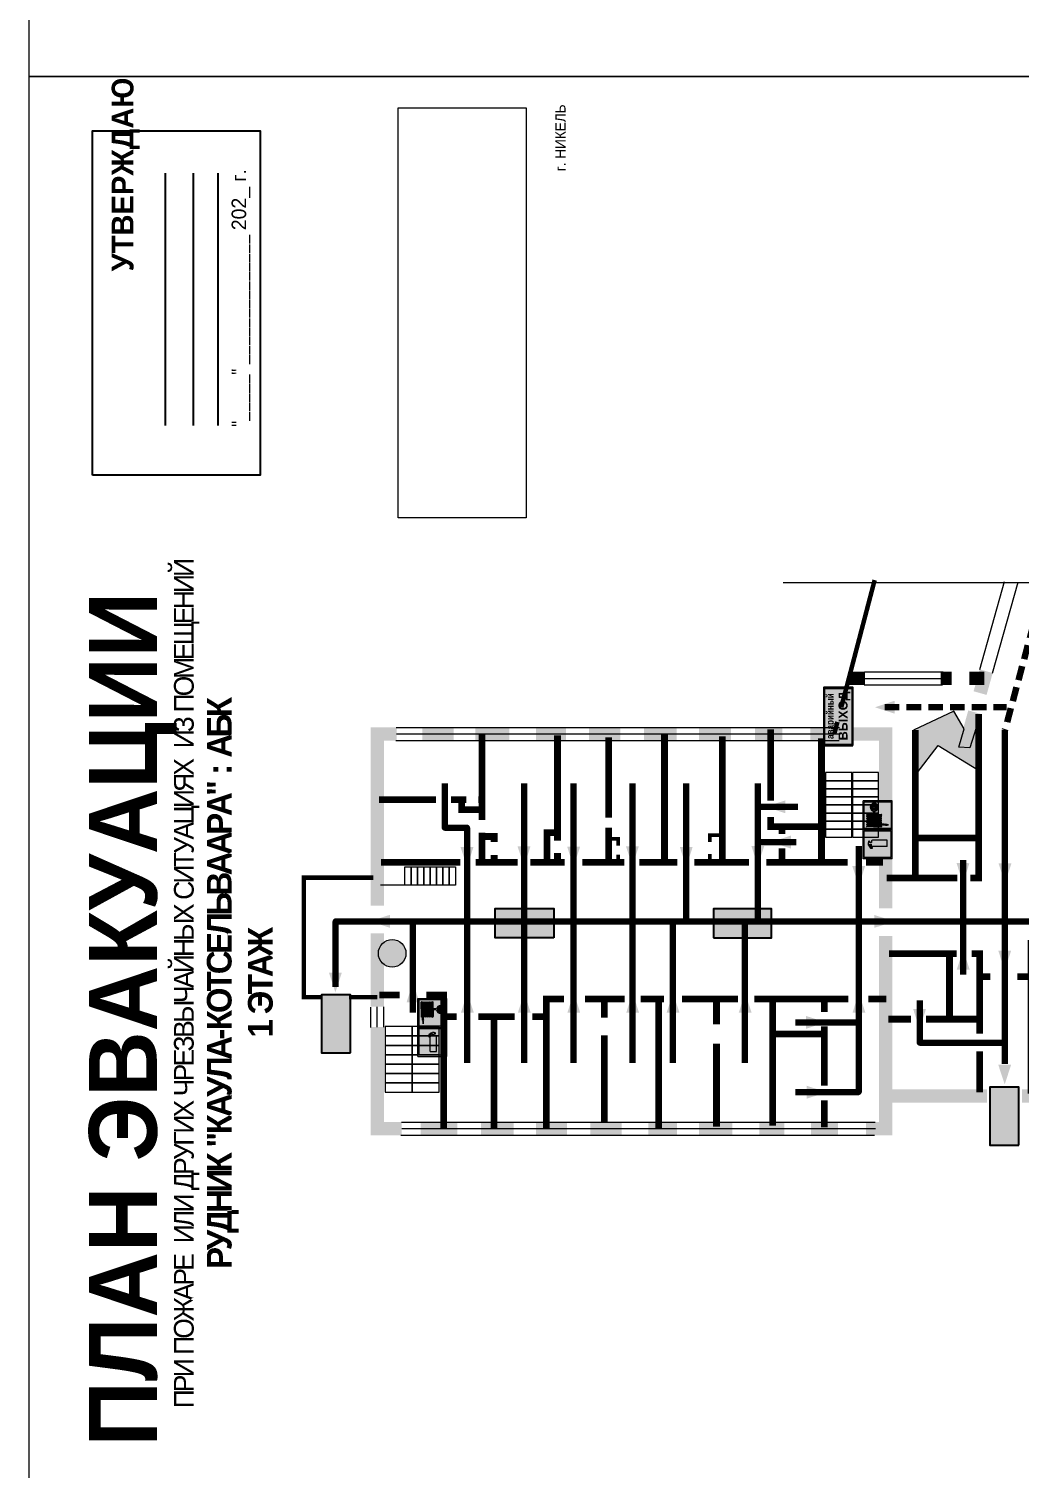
# Model space of a CAD drawing. Header units: millimetres. Extents: x 13114 to 67229, y 22859 to 38520.
# Drawn here: x 20946.7 to 21219.9, y 35564.2 to 35961.4 of the extents above; entities that cross this region are included whole.
import ezdxf

# ---------------------------------------------------------------- set-up
doc = ezdxf.new("R2010")
doc.units = ezdxf.units.MM
doc.linetypes.add('{ Wide Dash }', pattern=[12, 4, -2, 4, -2])
doc.layers.add('План_Штампы', color=7, linetype='Continuous')
doc.styles.add('обычный', font='arial.ttf')
picture_1 = doc.add_image_def('image1.jpg', size_in_pixel=(337, 105))

# ---------------------------------------------------------------- blocks, each defined once
blk = doc.blocks.new('A$C41C009D9')
at = {"true_color": 0xffffff}
blk.add_hatch(color=7, dxfattribs=at).paths.add_polyline_path([(0, 8), (-16, 8), (-16, 0), (0, 0)])
h = blk.add_hatch(color=126)
h.dxf.hatch_style = 1
h.paths.add_polyline_path([(-15.8, 7.8), (-15.8, 0.2), (-0.2, 0.2), (-0.2, 7.8)])
at = {"color": 126}
for points in [[(-16, 0), (0, 0), (0, 8), (-16, 8)], [(-16, 0), (0, 0), (0, 8), (-16, 8)], [(-15.8, 7.8), (-0.2, 7.8), (-0.2, 0.2), (-15.8, 0.2)]]:
    blk.add_lwpolyline(points, close=True, dxfattribs=at)
at = {"color": 7, "true_color": 0xffffff, "insert": (-15.8, 7.3), "char_height": 2.5, "width": 15.5999, "attachment_point": 1, "style": 'обычный'}
blk.add_mtext('\\pi1.6133;{\\fArial|b1|i0|c204|p34;\\H0.8x;\\W0.8;аварийный\\H1.25x;\\W1;\\P\\pi1.2327;ВЫХОД}', dxfattribs=at)
blk = doc.blocks.new('A$C32E8229D')
at = {"true_color": 0xffffff}
blk.add_hatch(color=7, dxfattribs=at).paths.add_polyline_path([(0, 0), (0, -8), (16, -8), (16, 0)])
h = blk.add_hatch(color=126)
h.paths.add_polyline_path([(0.2, -0.2), (15.8, -0.2), (15.8, -7.8), (0.2, -7.8)])
h.paths.add_polyline_path([(13.49, -2.05), (12.08, -2.05), (11.37, -2.63, 0.162397), (11.29, -2.84), (11.29, -3.63), (10.35, -3.63), (10.35, -4.05), (11.68, -4.05), (11.68, -3.48), (12.26, -4.28), (11.29, -5.1), (11.29, -6.78), (11.85, -6.78), (11.85, -5.44), (12.8, -4.64), (12.8, -5.94), (14.46, -5.94), (14.46, -5.39), (13.45, -5.39), (13.45, -3.97), (12.46, -2.59), (13.15, -2.59), (13.69, -3.34), (14.18, -3)], flags=16)
h.paths.add_polyline_path([(10.74, -1.82, 1), (11.8, -1.82, 1)], flags=16)
h.paths.add_polyline_path([(9.39, -3.59), (5.99, -3.59), (6.56, -3.03), (5.91, -3.03), (5.1, -3.83), (5.91, -4.64), (6.56, -4.64), (5.99, -4.09), (9.39, -4.09)], flags=16)
h.paths.add_polyline_path([(4.29, -1.08), (1.72, -1.08), (1.72, -6.6), (4.29, -6.6)], flags=16)
at = {"color": 126}
blk.add_lwpolyline([(16, -8), (0, -8), (0, 0), (16, 0)], close=True, dxfattribs=at)
blk = doc.blocks.new('A$C7B8C2D5B')
at = {"lineweight": 0}
h = blk.add_hatch(color=5, dxfattribs=at)
h.dxf.hatch_style = 1
h.paths.add_polyline_path([(1.4, -3.02, 1), (-2.11, -3.02, 1)])
at = {"color": 5, "lineweight": 0}
blk.add_circle((-0.36, -3.02), 1.75, dxfattribs=at)
blk = doc.blocks.new('A$C3AD82952')
at = {"true_color": 0xf5f5ff}
h = blk.add_hatch(color=7, dxfattribs=at)
h.dxf.hatch_style = 1
h.paths.add_polyline_path([(8.21, 8.73, 0.414214), (7.89, 9.05), (7.22, 9.05), (7.22, 9.92), (7.59, 9.92, 1), (7.57, 10.36), (7.22, 10.36), (7.22, 10.6), (6.43, 10.6), (6.43, 10.36), (6.01, 10.36), (4.74, 9.59), (4.74, 8.69), (4.98, 8.73), (4.98, 9.26), (6.12, 9.91), (6.43, 9.91), (6.43, 9.05), (5.76, 9.05, 0.414214), (5.44, 8.73), (5.44, 2.2), (8.21, 2.2)], flags=0)
h.paths.add_polyline_path([(12.8, 12.8), (0, 12.8), (0, 0), (12.8, 0)])
h.paths.add_polyline_path([(0.51, 12.29), (12.29, 12.29), (12.29, 0.51), (0.51, 0.51)], flags=16)
h.paths.add_polyline_path([(4.74, 9.59), (6.01, 10.36), (6.43, 10.36), (6.43, 10.6), (7.22, 10.6), (7.22, 10.36), (7.59, 10.36, -0.94586), (7.59, 9.92), (7.22, 9.92), (7.22, 9.05), (7.89, 9.05, -0.414214), (8.21, 8.73), (8.21, 2.2), (5.44, 2.2), (5.44, 8.73, -0.414214), (5.76, 9.05), (6.43, 9.05), (6.43, 9.91), (6.12, 9.91), (4.98, 9.26), (4.98, 8.73), (4.74, 8.69)], flags=0)
h = blk.add_hatch(color=242)
h.dxf.hatch_style = 1
h.paths.add_polyline_path([(12.29, 12.29), (0.51, 12.29), (0.51, 0.51), (12.29, 0.51)])
h.paths.add_polyline_path([(4.74, 8.69), (4.74, 9.59), (6.01, 10.36), (6.43, 10.36), (6.43, 10.6), (7.22, 10.6), (7.22, 10.36), (7.59, 10.36, -0.94586), (7.59, 9.92), (7.22, 9.92), (7.22, 9.05), (7.89, 9.05, -0.414214), (8.21, 8.73), (8.21, 2.2), (5.44, 2.2), (5.44, 8.73, -0.414214), (5.76, 9.05), (6.43, 9.05), (6.43, 9.91), (6.12, 9.91), (4.98, 9.26), (4.98, 8.73)], flags=16)
h = blk.add_hatch(color=7, dxfattribs=at)
h.dxf.hatch_style = 1
h.paths.add_polyline_path([(8.21, 8.73, 0.414214), (7.89, 9.05), (7.22, 9.05), (7.22, 9.92), (7.59, 9.92, 1), (7.57, 10.36), (7.22, 10.36), (7.22, 10.6), (6.43, 10.6), (6.43, 10.36), (6.01, 10.36), (4.74, 9.59), (4.74, 8.69), (4.98, 8.73), (4.98, 9.26), (6.12, 9.91), (6.43, 9.91), (6.43, 9.05), (5.76, 9.05, 0.414214), (5.44, 8.73), (5.44, 2.2), (8.21, 2.2)])
at = {"color": 242, "lineweight": 5}
for p, q in [((0, 0), (0, 12.8)), ((0, 12.8), (12.8, 12.8)), ((12.8, 0), (12.8, 12.8)), ((6.01, 10.36), (4.74, 9.59)), ((4.74, 9.59), (4.74, 8.69)), ((4.74, 8.69), (4.98, 8.73)), ((4.98, 9.26), (6.12, 9.91)), ((4.98, 8.73), (4.98, 9.26)), ((5.44, 2.2), (5.44, 8.73)), ((5.76, 9.05), (6.43, 9.05)), ((6.01, 10.36), (6.43, 10.36)), ((6.12, 9.91), (6.43, 9.91)), ((7.22, 10.6), (6.43, 10.6)), ((6.43, 10.6), (6.43, 10.36)), ((6.43, 9.91), (6.43, 9.05)), ((7.22, 10.36), (7.22, 10.6)), ((7.59, 10.36), (7.22, 10.36)), ((7.22, 9.05), (7.22, 9.92)), ((7.59, 9.92), (7.22, 9.92)), ((7.89, 9.05), (7.22, 9.05)), ((8.21, 2.2), (8.21, 8.73)), ((0, 0), (12.8, 0)), ((5.44, 2.2), (8.21, 2.2))]:
    blk.add_line(p, q, dxfattribs=at)
blk.add_lwpolyline([(0.51, 12.29), (12.29, 12.29), (12.29, 0.51), (0.51, 0.51)], close=True, dxfattribs=at)
for centre, radius, start, end in [((5.76, 8.73), 0.32, 90, 180), ((7.58, 10.14), 0.223, 273.18746, 86.81254), ((7.89, 8.73), 0.32, 0, 90)]:
    blk.add_arc(centre, radius, start, end, dxfattribs=at)
blk = doc.blocks.new('A$C37112FD5')
at = {"true_color": 0xf5f5ff}
h = blk.add_hatch(color=7, dxfattribs=at)
h.dxf.hatch_style = 1
h.paths.add_polyline_path([(12.8, -7.4), (0, -7.4), (0, -20.2), (12.8, -20.2)])
h.paths.add_polyline_path([(12.29, -7.91), (12.29, -19.69), (0.51, -19.69), (0.51, -7.91)], flags=16)
h.paths.add_polyline_path([(4.98, -9.04, -0.42597), (5.17, -9.22), (5.17, -12.25), (5.17, -15.29, -0.432244), (4.98, -15.47), (4.83, -15.47, -0.42597), (4.64, -15.29), (4.64, -12.25), (4.64, -9.22, -0.432244), (4.83, -9.04)], flags=0)
h.paths.add_polyline_path([(4.28, -9.22), (4.28, -12.25), (4.28, -15.29, -0.432244), (4.09, -15.47), (3.94, -15.47, -0.42597), (3.75, -15.29), (3.75, -12.25), (3.75, -9.22, -0.432244), (3.94, -9.04), (4.09, -9.04, -0.42597)], flags=0)
h.paths.add_polyline_path([(5.72, -9.04), (5.87, -9.04, -0.42597), (6.06, -9.22), (6.06, -12.25), (6.06, -15.29, -0.432244), (5.87, -15.47), (5.72, -15.47, -0.42597), (5.53, -15.29), (5.53, -12.25), (5.53, -9.22, -0.432244)], flags=0)
h.paths.add_polyline_path([(6.42, -8.9), (6.5, -8.9, -0.42597), (6.69, -9.08), (6.69, -12.03), (8.21, -12.03, -15.824349), (8.21, -12.47), (6.69, -12.47), (6.69, -15.42, -0.432244), (6.5, -15.6), (6.42, -15.6)], flags=0)
h.paths.add_polyline_path([(3.39, -9.22), (3.39, -12.25), (3.39, -15.29, -0.432244), (3.2, -15.47), (3.05, -15.47, -0.42597), (2.85, -15.29), (2.85, -12.25), (2.85, -9.22, -0.432244), (3.05, -9.04), (3.2, -9.04, -0.42597)], flags=0)
h.paths.add_polyline_path([(2.5, -9.22), (2.5, -16.71), (1.96, -16.71), (1.96, -9.22, -0.432244), (2.15, -9.04), (2.31, -9.04, -0.42597)], flags=0)
h.paths.add_polyline_path([(1.61, -8.9), (1.61, -15.6), (1.57, -15.6, -0.42597), (1.37, -15.42), (1.37, -12.03), (1.37, -9.09, -0.432244), (1.57, -8.9)], flags=0)
h.paths.add_polyline_path([(9.76, -10.81), (9.76, -12.03), (8.49, -12.03, -0.336371)], flags=0)
h.paths.add_polyline_path([(8.49, -12.47), (9.76, -12.47), (9.76, -13.7, -0.336371)], flags=0)
h.paths.add_polyline_path([(10.11, -10.81, -0.336371), (11.38, -12.03), (10.11, -12.03)], flags=0)
h.paths.add_polyline_path([(10.11, -12.47), (11.38, -12.47, -0.336371), (10.11, -13.7)], flags=0)
h.paths.add_polyline_path([(2.5, -16.84), (2.5, -17.05), (1.97, -17.05), (1.97, -16.84)], flags=0)
h.paths.add_polyline_path([(2.5, -17.24, -0.033778), (2.24, -18.6, -0.033778), (1.97, -17.24)], flags=0)
h = blk.add_hatch(color=242)
h.dxf.hatch_style = 1
h.paths.add_polyline_path([(12.29, -7.91), (0.51, -7.91), (0.51, -19.69), (12.29, -19.69)])
h.paths.add_polyline_path([(6.42, -15.6), (6.42, -8.9), (6.5, -8.9, -0.42597), (6.69, -9.08), (6.69, -12.03), (8.21, -12.03, -15.824349), (8.21, -12.47), (6.69, -12.47), (6.69, -15.42, -0.432244), (6.5, -15.6)], flags=16)
h.paths.add_polyline_path([(5.87, -15.47), (5.72, -15.47, -0.42597), (5.53, -15.29), (5.53, -12.25), (5.53, -9.22, -0.432244), (5.72, -9.04), (5.87, -9.04, -0.42597), (6.06, -9.22), (6.06, -12.25), (6.06, -15.29, -0.432244)], flags=16)
h.paths.add_polyline_path([(4.98, -15.47), (4.83, -15.47, -0.42597), (4.64, -15.29), (4.64, -12.25), (4.64, -9.22, -0.432244), (4.83, -9.04), (4.98, -9.04, -0.42597), (5.17, -9.22), (5.17, -12.25), (5.17, -15.29, -0.432244)], flags=16)
h.paths.add_polyline_path([(4.09, -15.47), (3.94, -15.47, -0.42597), (3.75, -15.29), (3.75, -12.25), (3.75, -9.22, -0.432244), (3.94, -9.04), (4.09, -9.04, -0.42597), (4.28, -9.22), (4.28, -12.25), (4.28, -15.29, -0.432244)], flags=16)
h.paths.add_polyline_path([(3.2, -15.47), (3.05, -15.47, -0.42597), (2.85, -15.29), (2.85, -12.25), (2.85, -9.22, -0.432244), (3.05, -9.04), (3.2, -9.04, -0.42597), (3.39, -9.22), (3.39, -12.25), (3.39, -15.29, -0.432244)], flags=16)
h.paths.add_polyline_path([(2.5, -17.05), (1.97, -17.05), (1.97, -16.84), (2.5, -16.84)], flags=16)
h.paths.add_polyline_path([(2.5, -17.24, -0.033778), (2.24, -18.6, -0.033778), (1.97, -17.24)], flags=16)
h.paths.add_polyline_path([(2.5, -16.71), (1.96, -16.71), (1.96, -9.22, -0.432244), (2.15, -9.04), (2.31, -9.04, -0.42597), (2.5, -9.22)], flags=16)
h.paths.add_polyline_path([(1.61, -15.6), (1.57, -15.6, -0.42597), (1.37, -15.42), (1.37, -12.03), (1.37, -9.09, -0.432244), (1.57, -8.9), (1.61, -8.9)], flags=16)
h.paths.add_polyline_path([(8.49, -12.47), (9.76, -12.47), (9.76, -13.7, -0.336371)], flags=0)
h.paths.add_polyline_path([(10.11, -13.7), (10.11, -12.47), (11.38, -12.47, -0.336371)], flags=0)
h.paths.add_polyline_path([(8.49, -12.03, -0.336371), (9.76, -10.81), (9.76, -12.03)], flags=0)
h.paths.add_polyline_path([(10.11, -12.03), (10.11, -10.81, -0.336371), (11.38, -12.03)], flags=0)
h = blk.add_hatch(color=7, dxfattribs=at)
h.dxf.hatch_style = 1
h.paths.add_polyline_path([(1.61, -8.9), (1.57, -8.9, 0.432244), (1.37, -9.09), (1.37, -12.03), (1.37, -15.42, 0.42597), (1.57, -15.6), (1.61, -15.6)])
h.paths.add_polyline_path([(2.5, -9.22, 0.42597), (2.31, -9.04), (2.15, -9.04, 0.432244), (1.96, -9.22), (1.96, -16.71), (2.5, -16.71)])
h.paths.add_polyline_path([(2.5, -16.84), (1.97, -16.84), (1.97, -17.05), (2.5, -17.05)])
h.paths.add_polyline_path([(2.5, -17.24), (1.97, -17.24, 0.033778), (2.24, -18.6, 0.033778)])
h.paths.add_polyline_path([(3.39, -12.25), (3.39, -9.22, 0.42597), (3.2, -9.04), (3.05, -9.04, 0.432244), (2.85, -9.22), (2.85, -12.25), (2.85, -15.29, 0.42597), (3.05, -15.47), (3.2, -15.47, 0.432244), (3.39, -15.29)])
h.paths.add_polyline_path([(4.28, -12.25), (4.28, -9.22, 0.42597), (4.09, -9.04), (3.94, -9.04, 0.432244), (3.75, -9.22), (3.75, -12.25), (3.75, -15.29, 0.42597), (3.94, -15.47), (4.09, -15.47, 0.432244), (4.28, -15.29)])
h.paths.add_polyline_path([(5.17, -12.25), (5.17, -9.22, 0.42597), (4.98, -9.04), (4.83, -9.04, 0.432244), (4.64, -9.22), (4.64, -12.25), (4.64, -15.29, 0.42597), (4.83, -15.47), (4.98, -15.47, 0.432244), (5.17, -15.29)])
h.paths.add_polyline_path([(6.06, -12.25), (6.06, -9.22, 0.42597), (5.87, -9.04), (5.72, -9.04, 0.432244), (5.53, -9.22), (5.53, -12.25), (5.53, -15.29, 0.42597), (5.72, -15.47), (5.87, -15.47, 0.432244), (6.06, -15.29)])
h.paths.add_polyline_path([(6.69, -12.47), (8.21, -12.47, 15.824349), (8.21, -12.03), (6.69, -12.03), (6.69, -9.08, 0.42597), (6.5, -8.9), (6.42, -8.9), (6.42, -15.6), (6.5, -15.6, 0.432244), (6.69, -15.42)])
h.paths.add_polyline_path([(8.49, -12.47), (9.76, -12.47), (9.76, -13.7, -0.336371)], flags=16)
h.paths.add_polyline_path([(8.49, -12.03, -0.336371), (9.76, -10.81), (9.76, -12.03)], flags=16)
h.paths.add_polyline_path([(10.11, -12.47), (11.38, -12.47, -0.336371), (10.11, -13.7)], flags=16)
h.paths.add_polyline_path([(10.11, -12.03), (10.11, -10.81, -0.336371), (11.38, -12.03)], flags=16)
h = blk.add_hatch(color=242)
h.dxf.hatch_style = 1
h.paths.add_polyline_path([(9.76, -10.81, 0.336371), (8.49, -12.03), (9.76, -12.03)])
h.paths.add_polyline_path([(10.11, -10.81), (10.11, -12.03), (11.38, -12.03, 0.336371)])
h.paths.add_polyline_path([(11.38, -12.47), (10.11, -12.47), (10.11, -13.7, 0.336371)])
h.paths.add_polyline_path([(9.76, -12.47), (8.49, -12.47, 0.336371), (9.76, -13.7)])
at = {"color": 242, "lineweight": 5}
for p, q in [((0, -20.2), (0, -7.4)), ((0, -7.4), (12.8, -7.4)), ((1.37, -12.03), (1.37, -9.08)), ((1.37, -12.03), (1.37, -15.42)), ((1.57, -8.9), (1.61, -8.9)), ((1.61, -8.9), (1.61, -15.6)), ((1.96, -16.71), (1.96, -9.22)), ((2.15, -9.04), (2.31, -9.04)), ((2.5, -16.71), (2.5, -9.22)), ((2.85, -12.25), (2.85, -9.22)), ((2.85, -12.25), (2.85, -15.29)), ((3.05, -9.04), (3.2, -9.04)), ((3.39, -12.25), (3.39, -9.22)), ((3.39, -12.25), (3.39, -15.29)), ((3.75, -12.25), (3.75, -9.22)), ((3.75, -12.25), (3.75, -15.29)), ((3.94, -9.04), (4.09, -9.04)), ((4.28, -12.25), (4.28, -9.22)), ((4.28, -12.25), (4.28, -15.29)), ((4.64, -12.25), (4.64, -9.22)), ((4.64, -12.25), (4.64, -15.29)), ((4.83, -9.04), (4.98, -9.04)), ((5.17, -12.25), (5.17, -9.22)), ((5.17, -12.25), (5.17, -15.29)), ((5.53, -12.25), (5.53, -9.22)), ((5.53, -12.25), (5.53, -15.29)), ((5.72, -9.04), (5.87, -9.04)), ((6.06, -12.25), (6.06, -9.22)), ((6.06, -12.25), (6.06, -15.29)), ((6.42, -8.9), (6.42, -15.6)), ((6.5, -8.9), (6.42, -8.9)), ((6.69, -12.03), (6.69, -9.08)), ((8.21, -12.03), (6.69, -12.03)), ((8.21, -12.47), (6.69, -12.47)), ((6.69, -12.47), (6.69, -15.42)), ((9.76, -12.03), (8.49, -12.03)), ((9.76, -12.47), (8.49, -12.47)), ((9.76, -10.81), (9.76, -12.03)), ((9.76, -12.47), (9.76, -13.7)), ((10.11, -10.81), (10.11, -12.03)), ((11.38, -12.03), (10.11, -12.03)), ((11.38, -12.47), (10.11, -12.47)), ((10.11, -12.47), (10.11, -13.7)), ((12.8, -20.2), (12.8, -7.4)), ((1.57, -15.6), (1.61, -15.6)), ((1.96, -16.71), (2.5, -16.71)), ((1.97, -16.84), (2.5, -16.84)), ((1.97, -17.05), (1.97, -16.84)), ((2.5, -17.05), (1.97, -17.05)), ((1.97, -17.24), (2.5, -17.24)), ((2.5, -16.84), (2.5, -17.05)), ((3.05, -15.47), (3.2, -15.47)), ((3.94, -15.47), (4.09, -15.47)), ((4.83, -15.47), (4.98, -15.47)), ((5.72, -15.47), (5.87, -15.47)), ((6.42, -15.6), (6.5, -15.6)), ((0, -20.2), (12.8, -20.2))]:
    blk.add_line(p, q, dxfattribs=at)
blk.add_lwpolyline([(0.51, -7.91), (12.29, -7.91), (12.29, -19.69), (0.51, -19.69)], close=True, dxfattribs=at)
for centre, radius, start, end in [((1.56, -9.09), 0.182, 87.10267, 180.60715), ((2.15, -9.22), 0.182, 87.10267, 180.60715), ((2.32, -9.22), 0.182, 359.39285, 92.89733), ((3.04, -9.22), 0.182, 87.10267, 180.60715), ((3.21, -9.22), 0.182, 359.39285, 92.89733), ((3.93, -9.22), 0.182, 87.10267, 180.60715), ((4.1, -9.22), 0.182, 359.39285, 92.89733), ((4.82, -9.22), 0.182, 87.10267, 180.60715), ((4.99, -9.22), 0.182, 359.39285, 92.89733), ((5.71, -9.22), 0.182, 87.10267, 180.60715), ((5.88, -9.22), 0.182, 359.39285, 92.89733), ((6.51, -9.09), 0.182, 359.39285, 92.89733), ((9.93, -12.25), 1.74, 187.23185, 172.76815), ((9.93, -12.25), 1.46, 96.99266, 171.35851), ((9.93, -12.25), 1.46, 188.64149, 263.00734), ((9.93, -12.25), 1.46, 8.64149, 83.00734), ((9.93, -12.25), 1.46, 276.99266, 351.35851), ((1.56, -15.42), 0.182, 179.39285, 272.89733), ((12.17, -15.98), 10.27, 187.04098, 194.7793), ((-7.7, -15.98), 10.27, 345.2207, 352.95902), ((3.04, -15.29), 0.182, 179.39285, 272.89733), ((3.21, -15.29), 0.182, 267.10267, 0.60715), ((3.93, -15.29), 0.182, 179.39285, 272.89733), ((4.1, -15.29), 0.182, 267.10267, 0.60715), ((4.82, -15.29), 0.182, 179.39285, 272.89733), ((4.99, -15.29), 0.182, 267.10267, 0.60715), ((5.71, -15.29), 0.182, 179.39285, 272.89733), ((5.88, -15.29), 0.182, 267.10267, 0.60715), ((6.51, -15.42), 0.182, 267.10267, 0.60715)]:
    blk.add_arc(centre, radius, start, end, dxfattribs=at)
blk = doc.blocks.new('A$C7B4425F7')
at = {"true_color": 0xffffff}
blk.add_hatch(color=7, dxfattribs=at).paths.add_polyline_path([(0, 0), (-16, 0), (-16, -8), (0, -8)])
h = blk.add_hatch(color=126)
h.paths.add_polyline_path([(-0.2, -0.2), (-15.8, -0.2), (-15.8, -7.8), (-0.2, -7.8)])
h.paths.add_polyline_path([(-11.76, -2.03), (-11.76, -3.66), (-11.17, -3.66, -0.568275), (-11.17, -6.18), (-12.58, -6.18), (-12.58, -2.03)], flags=16)
h.paths.add_polyline_path([(-13.33, -4.12, -0.495768), (-13.59, -6.18), (-15.03, -6.18), (-15.03, -2.03), (-13.59, -2.03, -0.487973)], flags=16)
h.paths.add_polyline_path([(-10.25, -2.03), (-9.48, -2.03), (-9.48, -6.18), (-10.25, -6.18)], flags=16)
h.paths.add_polyline_path([(-13.84, -3.69), (-14.24, -3.69), (-14.24, -3.03), (-13.9, -3.03, -0.692621)], flags=0)
h.paths.add_polyline_path([(-9.15, -2.03), (-8.4, -2.03), (-8.04, -3.07), (-7.68, -2.03), (-6.93, -2.03), (-7.64, -4.1), (-6.93, -6.18), (-7.68, -6.18), (-8.04, -5.14), (-8.4, -6.18), (-9.15, -6.18), (-8.44, -4.1)], flags=16)
h.paths.add_polyline_path([(-11.76, -4.46), (-11.42, -4.46, -0.692621), (-11.36, -5.12), (-11.76, -5.12)], flags=0)
h.paths.add_polyline_path([(-13.9, -5.2), (-14.24, -5.2), (-14.24, -4.55), (-13.84, -4.55, -0.708038)], flags=0)
edge = h.paths.add_edge_path(flags=16)
edge.add_ellipse((-5.51, -4.08), major_axis=(0, 2.05), ratio=0.586184, start_angle=0, end_angle=360)
edge = h.paths.add_edge_path(flags=0)
edge.add_ellipse((-5.51, -4.08), major_axis=(0, 1.14), ratio=0.454828, start_angle=0, end_angle=360)
h.paths.add_polyline_path([(-4.13, -4.96, 0.377264), (-3.48, -4.52, 0.0555), (-3.16, -2.03), (-1.66, -2.03), (-1.66, -4.96), (-0.96, -4.96), (-0.96, -7.01), (-1.75, -7.01), (-1.75, -6.18), (-3.3, -6.18), (-3.3, -7.02), (-4.13, -7.02)], flags=16)
h.paths.add_polyline_path([(-2.73, -2.91), (-2.28, -2.91), (-2.28, -4.96), (-3.05, -4.96, 0.079136)], flags=0)
at = {"color": 126}
blk.add_lwpolyline([(-16, -8), (0, -8), (0, 0), (-16, 0)], close=True, dxfattribs=at)

msp = doc.modelspace()

# ---------------------------------------------------------------- hatches: boundary and pattern name
at = {"lineweight": 0}
h = msp.add_hatch(color=256, dxfattribs=at)
h.dxf.hatch_style = 1
h.paths.add_polyline_path([(21197.29, 35763.81), (21208.46, 35756.98), (21208.46, 35770.66), (21206.05, 35763.18), (21203.05, 35763.36), (21204.45, 35768.38), (21201.67, 35773.24), (21190.57, 35768.04), (21190.57, 35756.25), (21191.57, 35756.25)])

# ---------------------------------------------------------------- linework, layer by layer
at = {"color": 5, "lineweight": 0}
for points in [[(20946.69, 35948.23), (21546.69, 35948.23), (21546.69, 36343.23), (20946.69, 36343.23)], [(20946.69, 35553.23), (21546.69, 35553.23), (21546.69, 35948.23), (20946.69, 35948.23)]]:
    msp.add_lwpolyline(points, close=True, dxfattribs=at)
msp.add_lwpolyline([(20964.28, 35838.28), (20964.28, 35933.29), (21010.48, 35933.29), (21010.48, 35838.28)], close=True)
for points in [[(20984.33, 35852.03), (20984.33, 35921.56)], [(20992.09, 35852.03), (20992.09, 35921.56)], [(20998.88, 35852.03), (20998.88, 35921.56)]]:
    msp.add_lwpolyline(points)
at = {"lineweight": 0}
for points in [[(21154.61, 35808.76), (21317.36, 35808.76)], [(21208.81, 35784.7), (21215.62, 35809.03)], [(21212.29, 35783.7), (21219.33, 35808.84)], [(21177.06, 35784.11), (21198.68, 35784.11)], [(21176.9, 35780.55), (21198.52, 35780.55)], [(21177.15, 35782.29), (21198.78, 35782.29)], [(21208.46, 35770.66), (21206.05, 35763.18), (21203.05, 35763.36), (21204.45, 35768.38), (21201.67, 35773.24), (21190.57, 35768.04), (21190.57, 35756.25), (21191.57, 35756.25), (21197.29, 35763.81), (21208.46, 35756.98)], [(21047.98, 35768.76), (21170.11, 35768.76)], [(21048.06, 35766.97), (21170.19, 35766.97)], [(21047.87, 35765.13), (21170, 35765.13)], [(21064.26, 35725.3), (21043.58, 35725.3)], [(21040.94, 35686.06), (21040.94, 35691.66)], [(21042.73, 35686.12), (21042.73, 35691.72)], [(21044.53, 35686.07), (21044.53, 35691.67)], [(21049.37, 35659.9), (21179.93, 35659.9)], [(21049.21, 35656.34), (21179.76, 35656.34)], [(21049.46, 35658.13), (21180.02, 35658.13)]]:
    msp.add_lwpolyline(points, dxfattribs=at)
for points, const_width in [([(21179.82, 35809.4), (21170.61, 35774.29)], 1.24), ([(21172.71, 35782.29), (21177.15, 35782.29)], 3.71), ([(21197.97, 35782.29), (21201.02, 35782.29)], 3.71), ([(21205.93, 35782.29), (21210.02, 35782.29)], 3.71), ([(21210.57, 35784.26), (21208.88, 35778.23)], 3.71), ([(21207.41, 35772.95), (21204.56, 35762.77)], 3.71), ([(21169.56, 35770.28), (21168.69, 35766.97)], 1.24), ([(21206.17, 35727.28), (21208.46, 35727.28), (21208.46, 35772.45)], 1.85), ([(21048.06, 35766.97), (21042.73, 35766.97), (21042.73, 35719.65)], 3.71), ([(21063.83, 35766.97), (21055.14, 35766.97)], 3.71), ([(21079.14, 35766.97), (21069.75, 35766.97)], 3.71), ([(21071.62, 35743.24), (21071.62, 35767.01)], 1.85), ([(21094.79, 35766.97), (21086.44, 35766.97)], 3.71), ([(21092.4, 35739.72), (21092.4, 35766.57)], 1.85), ([(21109.75, 35766.97), (21101.06, 35766.97)], 3.71), ([(21106.52, 35766.07), (21106.52, 35743.88)], 1.85), ([(21125.23, 35766.97), (21116.2, 35766.97)], 3.71), ([(21121.89, 35731.55), (21121.89, 35767.1)], 1.85), ([(21140.19, 35766.97), (21131.44, 35766.97)], 3.71), ([(21137.81, 35766.3), (21137.81, 35731.55)], 1.85), ([(21154.41, 35766.97), (21146.83, 35766.97)], 3.71), ([(21151.14, 35748.56), (21151.14, 35768.22)], 1.85), ([(21182.87, 35718.9), (21182.87, 35766.97), (21162.12, 35766.97)], 3.71), ([(21191.06, 35768.01), (21191.06, 35727.28)], 1.85), ([(21165.17, 35741.38), (21165.17, 35765.75), (21165.17, 35731.55), (21172.34, 35731.55)], 1.85), ([(21058.9, 35748.85), (21043.2, 35748.85)], 1.85), ([(21067.29, 35748.85), (21063.08, 35748.85)], 1.85), ([(21065.96, 35748.85), (21065.96, 35746.11), (21071.62, 35746.11)], 1.85), ([(21071.62, 35748.85), (21070.54, 35748.85)], 1.85), ([(21154.26, 35739.39), (21154.26, 35741.38), (21151.14, 35741.38), (21151.14, 35744.07)], 1.85), ([(21071.62, 35731.55), (21071.62, 35739.75)], 1.85), ([(21074.95, 35737.2), (21074.95, 35738.68), (21071.62, 35738.68)], 1.85), ([(21089.49, 35731.55), (21089.49, 35739.72), (21092.4, 35739.72), (21092.4, 35737.51)], 1.85), ([(21106.52, 35731.55), (21106.52, 35741.11)], 1.85), ([(21134.43, 35737.16), (21134.43, 35739.03), (21137.81, 35739.03)], 1), ([(21154.26, 35741.38), (21165.17, 35741.38)], 1.85), ([(21191.06, 35738.29), (21208.46, 35738.29)], 1.85), ([(21154.26, 35731.55), (21154.26, 35735.46)], 1.85), ([(21043.74, 35731.55), (21065.63, 35731.55)], 1.85), ([(21069.82, 35731.55), (21081.38, 35731.55)], 1.85), ([(21074.95, 35731.55), (21074.95, 35733.56)], 1.85), ([(21084.96, 35731.55), (21094.35, 35731.55)], 1.85), ([(21092.4, 35731.55), (21092.4, 35734.14)], 1.85), ([(21099.29, 35731.55), (21110.84, 35731.55)], 1.85), ([(21114.99, 35731.55), (21125.43, 35731.55)], 1.85), ([(21130.12, 35731.55), (21145.23, 35731.55)], 1.85), ([(21134.43, 35731.55), (21134.43, 35733.89)], 1), ([(21149.94, 35731.55), (21165.32, 35731.55)], 1.85), ([(21177.43, 35731.55), (21182.08, 35731.55)], 1.85), ([(21027.65, 35694.38), (21022.47, 35694.38), (21022.47, 35727.33), (21041.64, 35727.33)], 1.24), ([(21183.1, 35727.28), (21202.62, 35727.28)], 1.85), ([(21042.73, 35711.97), (21042.73, 35691.72)], 3.71), ([(21177.46, 35658.13), (21182.87, 35658.13), (21182.87, 35711.26)], 3.71), ([(21183.73, 35706.38), (21202.39, 35706.38)], 1.85), ([(21200.45, 35688.31), (21200.45, 35706.38)], 1.85), ([(21206.53, 35706.38), (21208.74, 35706.38), (21208.74, 35684.3)], 1.85), ([(21219.14, 35700.03), (21222.94, 35700.03), (21222.94, 35710.12), (21222.94, 35667.78)], 1.85), ([(21208.74, 35700.03), (21211.73, 35700.03)], 1.85), ([(21043.32, 35694.94), (21048.92, 35694.94)], 1.85), ([(21056.26, 35694.94), (21061.06, 35694.94), (21061.06, 35658.27)], 1.85), ([(21042.73, 35694.38), (21034.95, 35694.38)], 1.24), ([(21085.44, 35689.02), (21089.29, 35689.02), (21089.29, 35693.91), (21094.21, 35693.91)], 1.85), ([(21100.03, 35693.91), (21110.92, 35693.91)], 1.85), ([(21105.35, 35693.91), (21105.35, 35688.73)], 1.85), ([(21115.29, 35693.91), (21121.78, 35693.91)], 1.85), ([(21120.31, 35693.91), (21120.31, 35658.34)], 1.85), ([(21126.68, 35693.91), (21142.14, 35693.91)], 1.85), ([(21136.23, 35693.91), (21136.23, 35686.93)], 1.85), ([(21146.68, 35693.91), (21172.57, 35693.91)], 1.85), ([(21151.68, 35693.91), (21151.68, 35658.96)], 1.85), ([(21165.91, 35693.91), (21165.91, 35690.32)], 1.85), ([(21178.06, 35693.91), (21183.06, 35693.91)], 1.85), ([(21042.73, 35686.12), (21042.73, 35658.13), (21049.46, 35658.13)], 3.71), ([(21061.19, 35689.02), (21064.65, 35689.02)], 1.85), ([(21070.63, 35689.02), (21080.63, 35689.02)], 1.85), ([(21074.94, 35689.02), (21074.94, 35658.34)], 1.85), ([(21089.29, 35689.02), (21089.29, 35658.06)], 1.85), ([(21189.82, 35688.31), (21183.58, 35688.31)], 1.85), ([(21208.74, 35688.31), (21193.98, 35688.31)], 1.85), ([(21105.35, 35683.9), (21105.35, 35659.67)], 1.85), ([(21165.91, 35684.22), (21151.68, 35684.22)], 1.85), ([(21165.91, 35686.34), (21165.91, 35669.95)], 1.85), ([(21136.23, 35681.53), (21136.23, 35658.63)], 1.85), ([(21208.74, 35679.46), (21208.74, 35668.14)], 1.85), ([(21182.87, 35667.12), (21210.74, 35667.12)], 3.71), ([(21220.39, 35667.12), (21226.76, 35667.12)], 3.71), ([(21165.91, 35665.96), (21165.91, 35658.51)], 1.85), ([(21054.69, 35658.13), (21064.78, 35658.13)], 3.71), ([(21071.31, 35658.13), (21080.28, 35658.13)], 3.71), ([(21086.5, 35658.13), (21095.06, 35658.13)], 3.71), ([(21101.49, 35658.13), (21110.13, 35658.13)], 3.71), ([(21117.44, 35658.13), (21125.35, 35658.13)], 3.71), ([(21131.43, 35658.13), (21140.6, 35658.13)], 3.71), ([(21148, 35658.13), (21154.9, 35658.13)], 3.71), ([(21162.23, 35658.13), (21169.7, 35658.13)], 3.71)]:
    msp.add_lwpolyline(points, dxfattribs=dict(at, const_width=const_width))
at = {"color": 126, "linetype": '{ Wide Dash }', "lineweight": 100, "true_color": 0x008754}
for points in [[(21226.76, 35808.78), (21215.73, 35768)], [(21182.62, 35774.39), (21216.12, 35774.39)]]:
    msp.add_lwpolyline(points, dxfattribs=at)
at = {"color": 126, "lineweight": 100, "true_color": 0x008754}
for points in [[(21215.73, 35675.99), (21215.73, 35768)], [(21061.32, 35753.34), (21061.32, 35741.11), (21067.5, 35741.11), (21067.5, 35715.29)], [(21083.19, 35715.29), (21083.19, 35753.34)], [(21096.83, 35715.29), (21096.83, 35753.34)], [(21113.05, 35715.29), (21113.05, 35753.34)], [(21127.89, 35715.29), (21127.89, 35753.34)], [(21147.64, 35715.29), (21147.64, 35753.34)], [(21147.64, 35746.83), (21158.64, 35746.83)], [(21158.18, 35737.14), (21147.64, 35737.14)], [(21175.42, 35715.29), (21175.42, 35736.01)], [(21204.18, 35715.29), (21204.18, 35732.12)], [(21031.24, 35697.21), (21031.24, 35715.29), (21356.68, 35715.29)], [(21052.54, 35690.13), (21052.54, 35715.29)], [(21067.5, 35676.24), (21067.5, 35715.29)], [(21083.19, 35676.24), (21083.19, 35715.29)], [(21096.83, 35676.24), (21096.83, 35715.29)], [(21113.05, 35676.24), (21113.05, 35715.29)], [(21124.19, 35676.24), (21124.19, 35715.29)], [(21144.06, 35676.24), (21144.06, 35715.29)], [(21175.42, 35676.24), (21175.42, 35715.29)], [(21204.18, 35700.6), (21204.18, 35715.29)], [(21192.25, 35693.44), (21192.25, 35681.82), (21215.73, 35681.82)], [(21158.02, 35687.42), (21175.42, 35687.42)], [(21175.42, 35676.24), (21175.42, 35668.19), (21158.02, 35668.19)]]:
    msp.add_lwpolyline(points, dxfattribs=at)
at = {"lineweight": 0}
for points in [[(21166.24, 35754.08), (21173.51, 35754.08), (21173.51, 35756.31), (21166.24, 35756.31)], [(21173.75, 35754.08), (21180.87, 35754.08), (21180.87, 35756.31), (21173.75, 35756.31)], [(21166.24, 35751.85), (21173.51, 35751.85), (21173.51, 35754.08), (21166.24, 35754.08)], [(21166.24, 35749.62), (21173.51, 35749.62), (21173.51, 35751.85), (21166.24, 35751.85)], [(21173.75, 35751.85), (21180.87, 35751.85), (21180.87, 35754.08), (21173.75, 35754.08)], [(21173.75, 35749.62), (21180.87, 35749.62), (21180.87, 35751.85), (21173.75, 35751.85)], [(21166.24, 35747.39), (21173.51, 35747.39), (21173.51, 35749.62), (21166.24, 35749.62)], [(21166.24, 35745.16), (21173.51, 35745.16), (21173.51, 35747.39), (21166.24, 35747.39)], [(21173.75, 35747.39), (21180.87, 35747.39), (21180.87, 35749.62), (21173.75, 35749.62)], [(21173.75, 35745.16), (21180.87, 35745.16), (21180.87, 35747.39), (21173.75, 35747.39)], [(21166.24, 35742.93), (21173.51, 35742.93), (21173.51, 35745.16), (21166.24, 35745.16)], [(21173.75, 35742.93), (21180.87, 35742.93), (21180.87, 35745.16), (21173.75, 35745.16)], [(21166.24, 35740.7), (21173.51, 35740.7), (21173.51, 35742.93), (21166.24, 35742.93)], [(21166.24, 35738.47), (21173.51, 35738.47), (21173.51, 35740.7), (21166.24, 35740.7)], [(21173.75, 35740.7), (21180.87, 35740.7), (21180.87, 35742.93), (21173.75, 35742.93)], [(21173.75, 35738.47), (21180.87, 35738.47), (21180.87, 35740.7), (21173.75, 35740.7)], [(21050.34, 35730.32), (21052.08, 35730.32), (21052.08, 35725.3), (21050.34, 35725.3)], [(21052.08, 35730.32), (21053.82, 35730.32), (21053.82, 35725.3), (21052.08, 35725.3)], [(21053.82, 35730.32), (21055.56, 35730.32), (21055.56, 35725.3), (21053.82, 35725.3)], [(21055.56, 35730.32), (21057.3, 35730.32), (21057.3, 35725.3), (21055.56, 35725.3)], [(21057.3, 35730.32), (21059.04, 35730.32), (21059.04, 35725.3), (21057.3, 35725.3)], [(21059.04, 35730.32), (21060.78, 35730.32), (21060.78, 35725.3), (21059.04, 35725.3)], [(21060.78, 35730.32), (21062.52, 35730.32), (21062.52, 35725.3), (21060.78, 35725.3)], [(21062.52, 35730.32), (21064.26, 35730.32), (21064.26, 35725.3), (21062.52, 35725.3)], [(21044.95, 35683.68), (21052.38, 35683.68), (21052.38, 35686.26), (21044.95, 35686.26)], [(21044.95, 35681.09), (21052.38, 35681.09), (21052.38, 35683.68), (21044.95, 35683.68)], [(21052.38, 35683.68), (21059.82, 35683.68), (21059.82, 35686.26), (21052.38, 35686.26)], [(21052.38, 35681.09), (21059.82, 35681.09), (21059.82, 35683.68), (21052.38, 35683.68)], [(21044.95, 35678.51), (21052.38, 35678.51), (21052.38, 35681.09), (21044.95, 35681.09)], [(21052.38, 35678.51), (21059.82, 35678.51), (21059.82, 35681.09), (21052.38, 35681.09)], [(21044.95, 35675.92), (21052.38, 35675.92), (21052.38, 35678.51), (21044.95, 35678.51)], [(21044.95, 35673.34), (21052.38, 35673.34), (21052.38, 35675.92), (21044.95, 35675.92)], [(21052.38, 35675.92), (21059.82, 35675.92), (21059.82, 35678.51), (21052.38, 35678.51)], [(21052.38, 35673.34), (21059.82, 35673.34), (21059.82, 35675.92), (21052.38, 35675.92)], [(21044.95, 35670.75), (21052.38, 35670.75), (21052.38, 35673.34), (21044.95, 35673.34)], [(21052.38, 35670.75), (21059.82, 35670.75), (21059.82, 35673.34), (21052.38, 35673.34)], [(21044.95, 35668.17), (21052.38, 35668.17), (21052.38, 35670.75), (21044.95, 35670.75)], [(21052.38, 35668.17), (21059.82, 35668.17), (21059.82, 35670.75), (21052.38, 35670.75)]]:
    msp.add_lwpolyline(points, close=True, dxfattribs=at)
at = {"lineweight": 0, "const_width": 1, "elevation": 1}
for points in [[(21106.52, 35738.03), (21109.1, 35738.03), (21109.1, 35736.14)], [(21109.1, 35731.55), (21109.1, 35733.65)]]:
    msp.add_lwpolyline(points, dxfattribs=at)
at = {"layer": 'План_Штампы', "color": 126, "true_color": 0x008754}
for points in [[(21185.37, 35776.12), (21185.36, 35772.55), (21179.89, 35774.32)], [(21155.23, 35748.66), (21155.22, 35745.1), (21149.75, 35746.86)], [(21065.68, 35735.78), (21069.25, 35735.77), (21067.48, 35730.3)], [(21081.4, 35735.96), (21084.96, 35735.95), (21083.19, 35730.48)], [(21095.06, 35735.88), (21098.63, 35735.87), (21096.86, 35730.4)], [(21111.26, 35736.01), (21114.82, 35736), (21113.06, 35730.53)], [(21126.1, 35735.82), (21129.66, 35735.81), (21127.9, 35730.34)], [(21145.83, 35736.1), (21149.39, 35736.09), (21147.62, 35730.62)], [(21156.73, 35738.94), (21156.72, 35735.37), (21151.25, 35737.14)], [(21202.38, 35731.34), (21205.95, 35731.33), (21204.18, 35725.86)], [(21213.95, 35731.29), (21217.52, 35731.28), (21215.75, 35725.81)], [(21173.64, 35730.58), (21177.21, 35730.57), (21175.44, 35725.1)], [(21046.22, 35717.09), (21046.21, 35713.52), (21040.74, 35715.29)], [(21179.73, 35713.49), (21179.74, 35717.05), (21185.21, 35715.28)], [(21206.01, 35701.95), (21202.44, 35701.96), (21204.21, 35707.43)], [(21213.88, 35707.22), (21217.44, 35707.21), (21215.67, 35701.74)], [(21029.4, 35701.18), (21032.97, 35701.18), (21031.2, 35695.7)], [(21054.37, 35692.96), (21050.81, 35692.97), (21052.57, 35698.44)], [(21069.35, 35690.06), (21065.78, 35690.07), (21067.55, 35695.54)], [(21085.04, 35690.06), (21081.48, 35690.07), (21083.25, 35695.54)], [(21098.68, 35690.06), (21095.12, 35690.07), (21096.89, 35695.54)], [(21114.9, 35690.06), (21111.34, 35690.07), (21113.11, 35695.54)], [(21126.04, 35690.06), (21122.48, 35690.07), (21124.24, 35695.54)], [(21145.91, 35690.06), (21142.35, 35690.07), (21144.11, 35695.54)], [(21177.27, 35690.06), (21173.7, 35690.07), (21175.47, 35695.54)], [(21160.88, 35685.64), (21160.89, 35689.21), (21166.36, 35687.44)], [(21190.41, 35691.15), (21193.97, 35691.14), (21192.21, 35685.67)], [(21213.87, 35675.8), (21217.44, 35675.79), (21215.67, 35670.32)], [(21161.11, 35666.38), (21161.12, 35669.94), (21166.59, 35668.18)]]:
    msp.add_solid(points, dxfattribs=at)

# ---------------------------------------------------------------- block references
at = {"rotation": 90}
msp.add_blockref('A$C41C009D9', (21173.82, 35779.76), dxfattribs=at)
for name, p, xscale, yscale, zscale in [('A$C37112FD5', (21172.02, 35740.54), 0.6249984004534781, 0.6249984004534781, 0.6249984004534781), ('A$C3AD82952', (21184.64, 35732.54), 0.625, 0.625, 0.625)]:
    msp.add_blockref(name, p, dxfattribs=dict(at, xscale=xscale, yscale=yscale, zscale=zscale))
for name, p, xscale, yscale, zscale in [('A$C7B8C2D5B', (21047.62, 35713.03), 2.177419353276491, 2.177419353276491, 2.177419353276491), ('A$C37112FD5', (21053.94, 35698.65), 0.6249984004534781, 0.6249984004534781, 0.6249984004534781), ('A$C3AD82952', (21053.94, 35678.03), 0.625, 0.625, 0.625)]:
    msp.add_blockref(name, p, dxfattribs=dict(xscale=xscale, yscale=yscale, zscale=zscale))
at = {"layer": 'План_Штампы', "color": 126, "true_color": 0x008754, "xscale": 1.012510887696, "yscale": 1.012510887696, "zscale": 1.012510887696, "rotation": 359.9978653237145}
msp.add_blockref('A$C32E8229D', (21075.21, 35718.84), dxfattribs=at)
at = {"layer": 'План_Штампы', "color": 126, "true_color": 0x008754, "xscale": -1}
msp.add_blockref('A$C32E8229D', (21151.43, 35718.73), dxfattribs=at)
at = {"layer": 'План_Штампы', "rotation": 90}
for p in [(21027.37, 35695), (21211.59, 35669.56)]:
    msp.add_blockref('A$C7B4425F7', p, dxfattribs=at)

# ---------------------------------------------------------------- texts
at = {"lineweight": 0, "rotation": 90, "style": 'обычный'}
for s, insert, char_height, width, attachment_point in [('\\pi-18,l18,t18;{\\fProxima Nova Rg|b1|i0|c204|p2;УТВЕРЖДАЮ\\H1.1997x; }', (20973.4, 35921.23), 6, 126.6484, 5), ('\\pi-8.4,l8.4,t8.4;{\\fProxima Nova Rg|b0|i0|c204|p2;г. НИКЕЛЬ\\H1.1667x; }', (21093.24, 35931.34), 2.8, 126.6484, 5), ('{\\fArial Narrow|b0|i0|c204|p34;"_____" ______________ \\fProxima Nova Rg|b0|i0|c204|p2;202_ г. }', (21005.16, 35887.19), 4, 78.6503, 5), ('{\\fProxima Nova Rg|b1|i0|c204|p2;ПЛАН ЭВАКУАЦИИ}', (20963.28, 35570.52), 18.7, 419.8066, 1)]:
    msp.add_mtext(s, dxfattribs=dict(at, insert=insert, char_height=char_height, width=width, attachment_point=attachment_point))
at = {"color": 0, "lineweight": 0, "insert": (20991.28, 35697.86), "char_height": 6.8, "width": 381.8334, "attachment_point": 5, "rotation": 90, "style": 'обычный'}
msp.add_mtext('{\\fArial Black|b1|i0|c204|p34;\\H2x;\\T0.85;  \\fArial Narrow|b0|i0|c204|p34;\\H0.8x;\\W0.9;\\P\\fProxima Nova Rg|b0|i0|c204|p2;\\H0.5x;\\W1;\\C256;ПРИ ПОЖАРЕ  ИЛИ ДРУГИХ ЧРЕЗВЫЧАЙНЫХ СИТУАЦИЯХ  ИЗ ПОМЕЩЕНИЙ \\fProxima Nova Rg|b1|i0|c204|p2;\\H1.25x;\\PРУДНИК "КАУЛА-КОТСЕЛЬВААРА" : АБК\\P1 ЭТАЖ}', dxfattribs=at)

# ---------------------------------------------------------------- pictures from other files: only their frames are drawn
at = {"color": 7, "lineweight": 0, "true_color": 0xf5f5ff}
image = msp.add_image(picture_1, insert=(21083.74, 35826.53), size_in_units=(113.11, 35.24), rotation=90, dxfattribs=at)
image.dxf.flags = 7

doc.saveas('drawing.dxf')
